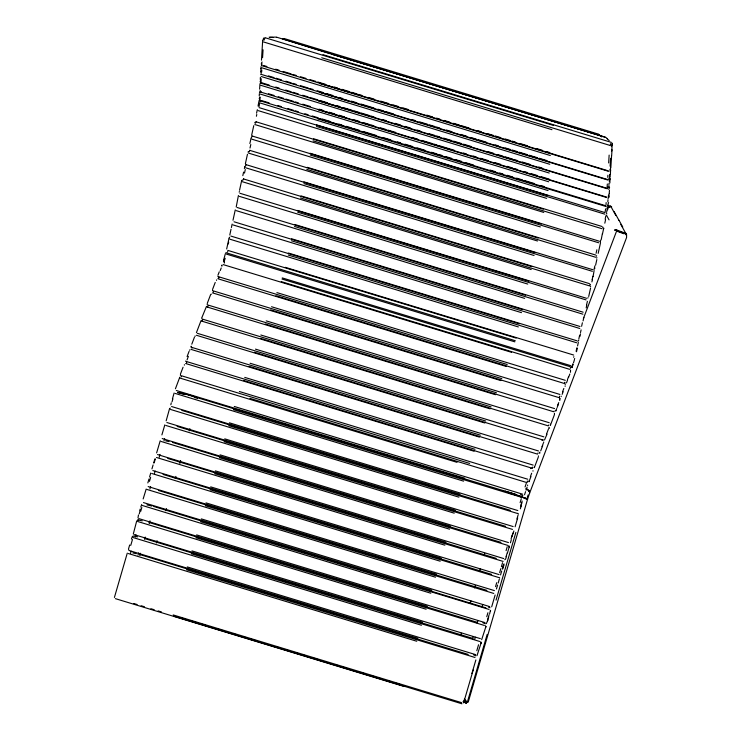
<?xml version="1.0" encoding="UTF-8"?>
<svg xmlns="http://www.w3.org/2000/svg" width="741" height="741" viewBox="0 0 741 741"><rect width="100%" height="100%" fill="white"/><g stroke="black" fill="none" stroke-linecap="round" stroke-linejoin="round"><path stroke-width="1.11" d="M196.43 332.616L201.052 320.584M180.406 375.363L180.406 374.89M181.239 376.882L181.249 376.409M184.37 365.137L184.37 364.674M185.759 361.469L185.769 360.997M186.602 362.988L186.602 362.516M186.612 362.275L186.612 361.812M189.733 350.308L189.742 349.835M191.122 347.334L191.132 346.871M191.132 346.631L191.132 346.167M191.965 348.15L191.975 347.677M195.096 336.414L195.096 335.942M201.848 318.843L201.858 318.139M202.154 321.066L202.163 320.594M202.691 320.121L202.691 319.658M207.202 304.718L207.211 304.245M207.517 306.941L207.517 306.468M208.045 306.228L208.054 305.764M211.166 294.492L211.176 294.02M212.565 290.824L212.574 290.111M213.408 292.102L213.408 291.63M216.529 280.367L216.539 279.894M217.928 276.689L217.928 276.217M218.762 278.208L218.771 277.736M218.771 277.505L218.771 277.032M221.892 266.232L221.892 265.76M221.902 265.528L221.902 265.056M223.486 260.526L225.347 253.755M224.31 263.101L224.319 262.305M224.319 262.036L224.328 261.508M527.323 482.141L527.323 481.669M527.323 481.437L527.333 480.965M527.62 485.54L527.62 485.049M529.018 481.4L529.018 480.928M532.686 467.775L530.723 468.581M532.686 467.543L532.686 467.071M532.983 471.174L532.983 470.702M534.372 467.506L534.381 467.034M538.04 453.409L538.049 452.946M538.346 456.345L538.355 455.872M539.735 453.372L539.735 452.899M539.744 452.668L539.744 452.195M543.709 442.442L543.709 441.979M548.766 425.39L548.766 424.917M549.062 428.548L549.072 428.085M549.072 427.844L549.072 427.372M550.452 424.88L550.461 424.176M554.12 411.496L554.129 411.023M554.425 414.423L554.425 413.95M554.435 413.719L554.435 413.246M555.815 410.746L555.824 410.282M559.483 397.361L559.483 396.889M559.492 396.657L559.492 396.185M559.779 400.529L559.788 400.057M561.178 396.62L561.178 396.148M564.837 383.468L564.846 382.995M564.846 382.764L564.855 382.291M565.142 386.394L565.142 385.931M570.385 368.36L570.394 367.564M570.505 372.269L570.505 371.797M570.505 371.565L570.514 371.093M572.098 366.554L572.719 363.942M583.399 318.574L616.744 230.683L625.756 233.952A2.834 1.213 10.2 0 1 626.59 234.943L626.562 237.583L529.63 493.108M229.793 235.036L231.016 229.256M606.814 213.954L606.471 213.065M114.41 597.45L127.285 553.119M259.924 84.168L259.619 89.152M260.925 68.413L261.027 66.671M262.647 40.801L261.48 60.151M609.259 193.558L609.454 190.381M259.239 95.839L259.369 93.681M260.267 79.417L260.406 77.259M260.749 71.747L260.952 68.505M259.943 99.451L260.072 97.293M261.045 81.955L261.249 78.722M261.656 72.127L261.795 69.969M262.573 57.678L263.064 49.823M606.018 204.72L606.147 202.562M607.12 187.223L607.324 183.981M607.74 177.386L607.87 175.228M608.648 162.946L609.139 155.091M607.842 201.876L607.981 199.718M608.88 185.454L609.019 183.296M609.361 177.784L609.565 174.543M610.093 166.179L610.584 158.324M608.843 197.412L608.972 195.254M609.88 182.944L610.01 178.831M610.362 175.274L610.565 170.087M610.843 167.605L611.584 155.823M611.76 151.016L612.261 143.161M611.649 155.591L612.02 149.701M513.874 530.964L513.022 533.909M258.063 106.102L258.424 103.851M258.544 103.101L259.109 100.785M259.054 106.593L259.535 103.592M605.128 211.852L605.61 208.851M606.675 212.13L607.036 209.879M607.157 209.138L607.398 207.637M607.62 209.879L607.916 207.999M175.422 388.793L179.776 377.206M228.997 238.352L226.663 248.995M232.146 224.069L231.405 227.496M238.426 195.494L236.212 206.943M235.277 209.851L232.998 220.253M244.373 168.587L244.706 166.984M250.995 138.419L249.884 143.541M241.557 181.091L239.547 190.261M603.739 228.172L602.516 233.776M242.816 175.636L243.594 172.107M247.466 154.258L245.391 163.659L246.077 164.789M253.755 125.683L251.671 135.094L252.005 135.992M256.553 113.206L257.331 109.677M228.302 243.956L228.691 242.187M256.395 116.254L256.784 114.494M244.511 173.079L245.29 169.55M250.023 148.024L250.801 144.504M596.097 253.292L596.875 249.763M576.1 351.336L576.878 347.816M578.851 338.813L579.629 335.293M581.611 326.29L582.389 322.77M594.032 269.576L594.856 265.862M605.165 219.234L605.805 215.853M577.563 345.936L578.332 342.416M580.509 332.533L581.092 329.893M583.074 320.89L583.843 317.361M586.603 304.838L587.381 301.318M592.115 279.792L592.893 276.263M602.387 233.48L601.294 239.324L600.238 241.214M576.526 351.743L577.295 348.224M588.715 296.465L590.558 288.138M604.813 223.171L605.592 219.642M579.907 336.451L580.49 333.811M586.187 307.876L586.77 305.236M593.059 276.662L594.106 270.53M595.616 265.13L596.838 259.563M598.182 253.339L600.516 242.77L600.182 241.64M591.902 281.913L592.476 279.301M174.126 393.017L172.412 398.927M131.407 539.077L132.343 536.512M140.781 507.057L141.716 504.491M489.606 613.956L490.468 610.325M495.145 594.977L491.681 606.823M129.675 544.996L128.508 548.97L128.832 550.248M139.623 511.003L140.197 509.03M143.152 498.943L146.199 489.032M147.839 482.928L148.987 478.982M149.571 477.009L150.729 473.054M151.942 468.896L153.1 464.95M153.674 462.968L154.832 459.022M161.89 434.902L164.826 424.852M169.457 409.013L166.16 420.832M139.243 513.865L139.817 511.892M154.165 462.875L155.323 458.92M172.032 401.798L172.903 398.834M130.74 545.422L132.472 539.504M140.679 511.429L141.837 507.483M149.469 481.381L150.627 477.436M130.518 553.397L131.157 551.211M135.316 536.993L135.955 534.807M149.951 488.903L150.627 486.596M154.424 473.61L155.175 471.054M159.213 457.234L160.047 454.4M164.011 440.849L164.65 438.663M137.993 555.12L138.65 552.906M139.836 555.509L140.494 553.268M144.597 539.253L145.227 537.077M149.2 523.507L149.988 520.821M156.444 542.968L157.092 540.745M165.854 510.781L166.503 508.558M175.274 478.593L175.923 476.38M179.822 463.06L180.471 460.837M189.233 430.873L189.881 428.659M180.026 463.014L180.674 460.8M460.68 635.5L461.328 633.286M470.1 603.322L470.748 601.099M474.648 587.78L475.296 585.566M479.52 571.135L480.168 568.912M484.058 555.602L484.707 553.379M470.303 603.276L470.961 601.062M474.851 587.743L475.5 585.52M472.591 639.011L473.221 636.843M477.195 623.264L477.843 621.06M482.039 606.731L482.678 604.526M474.666 639.418L475.314 637.204M476.815 650.691L478.547 644.763M486.754 616.688L487.911 612.742M495.553 586.65L496.702 582.695M499.656 572.608L500.814 568.662M501.388 566.689L502.546 562.734M506.075 550.674L507.224 546.728M520.126 502.648L521.284 498.702M496.451 588.965L497.6 585.019M498.184 583.037L499.332 579.092M500.555 574.933L501.713 570.978M502.287 569.005L503.445 565.059M511.077 538.957L512.235 535.011M516.912 518.996L518.07 515.051M521.025 504.964L522.183 501.018M471.897 673.523L475.87 659.944M487.921 618.772L489.079 614.817M503.13 566.791L503.991 563.827M506.075 556.704L507.233 552.758M511.92 536.743L513.078 532.798M520.71 506.696L521.868 502.75M463.588 702.885L473.212 669.994M487.569 620.884L488.717 616.938M502.778 568.903L503.926 564.957M507.474 552.879L509.206 546.951L508.882 545.672M517.709 517.894L515.106 526.777M520.358 508.817L521.507 504.862M496.053 600.117L515.866 532.409M463.885 700.486L465.524 703.144L466.552 703.014L466.923 701.736L465.941 701.884L464.301 699.55M487.152 634.481L467.312 702.292L464.45 698.911M525.017 498.248L527.527 499.415L468.219 702.107L465.904 701.773M171.254 402.882L170.838 404.818M156.62 452.908L160.232 440.728M138.465 514.949L137.993 517.94M506.603 555.843L505.584 559.14L504.769 559.733M510.419 542.783L511.29 539.828M487.874 619.884L486.355 623.653M224.097 259.498L223.486 261.675M224.569 260.36L225.19 258.285M571.848 367.508L572.784 364.396M572.08 367.619L573.015 364.498M573.478 362.933L574.414 359.82M502.898 491.227L503.111 490.523M514.773 494.84L514.995 494.136L505.093 491.126M525.063 486.994L526.258 483.401M524.545 494.766L525.564 491.691M526.082 490.153L527.101 487.078M527.296 497.461L528.12 494.988M526.305 498.869L527.573 499.258L529.574 493.265L529.407 491.126A2.862 1.065 19.8 0 0 528.528 490.107L526.749 488.921M538.29 457.188L534.326 467.645M554.379 414.803L550.406 425.26M183.064 367.221L180.434 374.103M187.102 356.569L189.085 351.345M191.799 344.185L194.448 337.211M210.527 294.825L207.267 303.393M215.223 282.441L212.621 289.268M219.262 271.799L217.984 275.133M220.234 270.595L221.226 267.973M187.056 359.839L188.371 356.356M530.352 476.732L531.677 473.249M546.432 434.346L548.414 429.122M562.512 391.961L563.836 388.469M542.004 446.712L543.32 443.229M557.751 405.197L558.742 402.585M567.476 379.549L568.467 376.937M530.964 476.519L528.972 481.77M540.698 450.871L542.681 445.647M547.043 434.133L544.505 439.997M557.139 407.494L558.455 404.012M562.141 394.36L563.132 391.739M568.514 377.493L569.838 374.01M555.769 411.125L556.778 408.486M566.485 382.865L567.495 380.226M244.752 166.827L246.549 164.567M201.904 317.528L206.48 306.413M262.722 40.514L263.713 38.004M264.028 40.199L264.861 38.106M261.23 64.078L261.564 63.244M261.73 62.818L262.064 61.985M261.425 65.514L262.092 63.846M260.851 72.405L261.184 71.571M260.702 74.684L261.202 73.433M260.128 81.575L260.462 80.741M260.156 83.437L260.489 82.594M261.304 83.538L261.629 82.705M259.443 92.597L260.267 90.513M260.749 92.282L261.082 91.449M259.193 98.655L259.859 96.988M259.276 100.378L259.758 99.155M283.933 39.171L284.6 38.671L598.459 134.13L601.785 136.928M284.322 39.384L329.847 53.63M260.1 101.285L260.424 100.47M330.958 53.973L598.172 134.843M598.691 134.908L598.904 134.371M610.269 145.041L610.936 143.365M611.334 146.542L612.325 144.041M609.843 170.106L610.176 169.272M610.343 168.855L610.677 168.022M610.038 171.551L610.695 169.874M608.092 179.628L608.426 178.794M609.463 178.442L610.288 176.349M609.148 181.137L610.149 178.627M607.546 188.381L608.204 186.713M608.741 187.612L609.241 186.352M608.769 189.464L609.593 187.38M608.194 196.356L609.185 193.855M608.046 198.634L608.88 196.541M607.805 204.692L608.639 202.599M607.879 206.415L608.37 205.192M251.959 136.613L251.153 137.965M229.126 238.009L229.636 237.176M254.784 122.784L255.099 122.265M255.302 123.256L255.617 122.737M255.923 122.219L256.238 121.7M248.031 152.137L248.346 151.618M249.013 151.831L249.328 151.312M249.634 150.794L249.949 150.275M241.742 180.711L242.057 180.193M242.881 180.146L243.196 179.618M243.354 179.359L243.659 178.84M239.139 192.114L239.445 191.595M225.81 252.987L226.116 252.477M227.487 251.977L227.793 251.468M602.637 227.672L602.942 227.154M603.396 228.821L603.711 228.302M596.348 256.247L596.662 255.728M596.644 258.174L596.95 257.655M594.662 268.538L594.967 268.02M589.595 285.6L589.901 285.081M590.058 284.822L590.373 284.303M590.355 286.748L590.67 286.221M587.752 298.151L588.058 297.632M578.878 339.971L577.85 341.36M573.562 357.236L573.867 356.727M574.423 359.015L574.729 358.514M169.735 408.523L170.356 408.115M481.669 639.659L485.781 626.997L485.457 625.719M476.982 655.674L481.094 643.012L480.779 641.734M607.435 207.35L610.408 206.202A2.881 0.713 -67.5 0 1 610.677 206.118L610.751 206.155A2.723 0.611 -60.4 0 1 610.797 206.211L607.537 205.461M607.018 208.184L610.973 206.646A2.834 0.982 -38.7 0 1 611.631 207.082M132.62 536.308L133.482 536.076M282.599 39.004L284.146 38.634M138.048 520.089L136.668 521.09L133.315 533.955M475.731 655.822L473.536 654.794M541.93 440.237L543.394 439.987M177.701 392.36L185.139 394.027A2.853 0.565 17.3 0 1 186.991 394.36L196.893 397.38M273.624 37.115L276.365 37.133M269.122 37.161L272.92 37.189M270.095 37.402L272.947 37.42M516.82 495.34L515.31 494.988M526.777 498.85L517.82 495.701M165.623 440.839L169.031 441.627M146.885 504.871L151.988 506.066M138.799 520.099L142.207 520.886M134.121 536.104L137.52 536.892M132.834 552.906L136.242 553.694M180.156 393.11L185.12 394.268M276.726 37.217L605.267 137.15M331.579 54.056L605.369 137.326M322.993 54.677L611.39 142.392M265.028 37.689L553.425 125.405M321.714 57.742L610.102 145.458M263.564 41.968L551.952 129.684M263.546 65.495L266.88 66.505M275.717 69.191L279.033 70.2M283.136 71.451L291.185 73.896M292.927 74.433L296.196 75.425M300.55 76.749L305.987 78.407M309.97 79.611L315.786 81.38M317.704 81.964L325.438 84.317M334.284 87.012L337.6 88.012M341.907 89.328L349.752 91.717M351.697 92.301L357.143 93.959M358.588 94.403L361.904 95.413M368.536 97.423L374.057 99.109M380.689 101.128L388.701 103.564M392.841 104.824L398.491 106.537M402.789 107.843L408.31 109.529M426.788 115.142L432.624 116.921M436.588 118.125L439.848 119.116M444.202 120.44L449.648 122.098M453.622 123.302L459.439 125.072M461.356 125.655L469.09 128.008M477.926 130.703L481.242 131.703M487.735 133.686L493.395 135.408M495.349 136.001L500.796 137.65M505.149 138.975L510.586 140.633M512.179 141.114L515.495 142.124M519.913 143.467L527.648 145.82M536.493 148.515L542.153 150.228M546.432 151.535L549.766 152.553M319.751 83.075L608.148 170.8M262.11 65.745L348.65 92.06M320.084 83.585L608.481 171.301M261.934 67.811L550.331 155.527M268.437 75.897L274.059 77.61M276.06 78.213L281.497 79.871M285.85 81.195L291.287 82.853M292.843 83.325L296.159 84.335M300.577 85.678L308.312 88.031M309.794 88.475L313.054 89.466M317.157 90.717L322.854 92.449M327.096 93.737L332.644 95.432M339.174 97.414L342.444 98.405M351.41 101.137L356.93 102.814M360.941 104.036L374.001 108.01M377.929 109.205L383.792 110.983M385.663 111.558L393.591 113.966M412.089 119.588L415.497 120.626M419.712 121.913L427.65 124.321M429.502 124.886L434.948 126.544M436.495 127.017L439.811 128.026M446.434 130.036L451.964 131.722M460.8 134.408L466.506 136.14M470.748 137.437L476.296 139.123M478.473 139.78L486.216 142.142M495.053 144.828L498.369 145.838M505.001 147.848L510.521 149.534M512.216 150.043L517.653 151.701M519.367 152.22L527.453 154.684M529.306 155.249L537.244 157.657M539.253 158.268L546.988 160.621M319.204 91.828L607.601 179.544M261.564 74.489L348.094 100.804M319.528 92.329L607.926 180.054M261.378 76.564L549.776 164.28M261.36 82.659L269.094 85.011M275.717 87.03L279.033 88.04M285.665 90.059L291.194 91.736M292.917 92.264L298.354 93.912M302.708 95.237L308.154 96.895M309.979 97.451L317.945 99.878M319.917 100.47L327.652 102.823M336.497 105.518L339.813 106.528M344.065 107.816L351.966 110.224M353.865 110.798L359.302 112.456M360.802 112.91L369.092 115.429M370.75 115.939L374.066 116.939M382.902 119.634L386.218 120.644M395.055 123.33L400.659 125.034M405.003 126.35L410.523 128.036M416.979 129.999L420.249 130.99M429.308 133.751L434.837 135.427M436.569 135.955L439.839 136.946M443.674 138.113L451.806 140.586M453.622 141.142L461.597 143.569M463.56 144.162L471.396 146.551M487.717 151.516L493.395 153.239M497.517 154.489L502.954 156.147M505.13 156.805L512.753 159.13M514.393 159.63L517.709 160.63M522.127 161.983L529.861 164.335M538.707 167.021L542.134 168.068M318.649 100.581L607.046 188.297M261.008 83.242L347.548 109.557M318.982 101.082L607.379 188.798M260.832 85.308L549.229 173.033M268.427 93.727L274.068 95.441M278.218 96.71L283.655 98.358M285.831 99.025L293.455 101.341M295.057 101.832L298.373 102.842M302.791 104.185L310.525 106.537M319.371 109.223L322.835 110.279M329.31 112.252L334.839 113.929M339.165 115.244L344.602 116.902M353.624 119.644L359.144 121.32M363.562 122.663L369.092 124.349M370.722 124.84L373.983 125.84M380.513 127.823L385.959 129.48M387.876 130.064L395.75 132.454M412.079 137.418L417.711 139.132M421.87 140.401L432.753 143.708M433.846 144.041L437.107 145.032M438.709 145.523L454.177 150.228M463.227 152.979L466.487 153.971M472.962 155.943L476.287 156.953M480.64 158.278L488.43 160.649M494.784 162.575L500.583 164.345M507.215 166.355L512.735 168.04M514.374 168.54L517.644 169.532M524.174 171.514L527.435 172.514M531.519 173.755L537.234 175.487M541.467 176.775L549.201 179.127M318.102 109.325L606.499 197.05M260.462 91.995L346.992 118.31M318.426 109.835L606.823 197.551M260.276 94.061L548.673 181.777M261.341 100.489L269.094 102.851M277.931 105.537L281.247 106.547M287.879 108.566L293.399 110.242M295.075 110.752L298.345 111.743M304.875 113.734L308.136 114.725M312.183 115.957L317.935 117.708M322.131 118.986L329.865 121.339M338.711 124.025L342.018 125.034M346.232 126.313L351.966 128.054M353.846 128.628L359.292 130.286M363.646 131.611L376.28 135.455M382.902 137.465L390.85 139.882M397.269 141.837L400.64 142.865M404.994 144.189L412.737 146.542M416.97 147.829L424.889 150.238M431.521 152.257L437.051 153.933M438.737 154.452L441.997 155.443M445.887 156.62L451.797 158.417M455.835 159.648L461.587 161.399M465.774 162.677L473.555 165.039M490.088 170.069L495.609 171.745M499.675 172.986L502.944 173.978M507.298 175.302L512.735 176.96M516.607 178.136L522.535 179.933M524.341 180.489L534.502 183.573M540.911 185.528L544.302 186.556M317.546 118.078L605.943 205.794M259.906 100.739L346.445 127.054M317.778 118.829L606.175 206.544M259.656 102.842L548.053 190.557M316.611 124.886L605.008 212.602M259.081 107.63L547.479 195.346M316.527 126.461L604.925 214.186M258.248 110.641L546.645 198.366M313.6 138.762L601.998 226.477M256.015 121.783L543.329 209.166M625.645 234.656L626.59 234.943M313.091 140.836L602.007 228.71M254.848 124.544L543.774 212.426M310.183 153.267L599.108 241.149M252.477 136.112L541.393 223.995M310.238 155.036L598.635 242.761M251.968 139.215L540.356 226.931M307.32 167.336L595.708 255.052M249.736 150.349L538.133 238.074M306.802 169.402L595.727 257.284M248.568 153.118L537.494 241.001M303.903 181.841L592.819 269.724M247.272 165.021L535.113 252.57M303.958 183.611L592.346 271.326M245.679 167.79L534.076 255.506M301.031 195.902L589.428 283.627M243.446 178.924L531.843 266.64M300.513 197.977L589.438 285.859M242.279 181.693L531.204 269.576M297.613 210.416L586.539 298.29M239.899 193.262L528.824 281.135M297.669 212.185L586.066 299.901M239.389 196.365L527.787 284.081M294.742 224.477L583.139 312.202M237.157 207.499L525.554 295.214M294.52 226.468L582.917 314.193M236.249 210.648L524.647 298.373M291.602 238.769L579.999 326.485M234.017 221.781L522.414 309.506M291.38 240.76L579.777 328.476M233.1 224.94L521.497 312.656M288.453 253.052L576.85 340.767M230.868 236.073L519.265 323.789M288.24 255.043L576.637 342.759M229.96 239.223L518.357 326.938M285.313 267.334L573.71 355.059M227.728 250.356L516.125 338.081M226.876 252.987L515.273 340.712M226.431 254.117L514.828 341.842M282.247 277.912L570.644 365.628M282.006 279.051L570.403 366.767M281.284 281.626L569.681 369.342M223.18 264.602L511.577 352.327M276.893 292.602L565.29 380.328M218.78 276.791L507.177 364.516M275.921 295.752L564.318 383.468M217.817 278.736L506.214 366.452M271.53 306.737L559.927 394.453M213.417 290.926L501.814 378.642M270.558 309.886L558.955 397.602M212.463 292.862L500.86 380.587M266.176 320.862L554.564 408.587M208.054 305.051L496.451 392.776M265.204 324.012L553.601 411.727M207.1 306.996L495.497 394.712M260.813 334.997L549.211 422.713M202.701 319.186L491.098 406.902M260.925 338.47L548.238 425.862M201.737 321.122L490.134 408.847M255.45 349.122L543.848 436.847M197.338 333.311L485.735 421.036M254.478 352.271L542.875 439.987M196.384 335.256L484.771 422.972M250.088 363.257L538.485 450.973M191.975 347.446L480.372 435.162M249.124 366.397L537.512 454.122M191.021 349.382L479.418 437.107M244.734 377.382L533.131 465.098M186.621 361.571L475.009 449.296M243.761 380.531L532.158 468.247M185.658 363.516L474.055 451.232M239.371 391.517L527.768 479.232M181.258 375.706L469.655 463.421M249.93 398.352L526.795 482.558M180.183 378.142L457.049 462.347M528.778 490.931L529.407 491.126M528.731 491.079L529.352 491.274A2.853 0.695 19.4 0 0 528.537 490.468M234.267 406.466L522.664 494.191M176.321 390.498L464.718 478.214M186.482 394.388L514.995 494.136A2.853 0.546 19.8 0 1 516.968 494.951L527.573 499.258M194.253 397.352L197.551 398.352M508.391 492.904L511.688 493.904M526.879 498.702L519.108 495.951M233.471 409.653L521.868 497.378M526.258 499.026L527.527 499.415M175.209 393.434L463.597 481.15M229.414 422.824L517.811 510.549M171.569 406.522L459.966 494.238M181.795 410.394L510.345 510.327M228.784 425.667L517.181 513.383M170.523 409.449L458.92 497.165M224.736 438.839L513.133 526.555M166.892 422.527L455.289 510.253M177.118 426.408L505.658 526.342M224.097 441.673L512.494 529.398M165.836 425.454L454.233 513.17M220.049 454.844L508.446 542.569M162.205 438.542L450.602 526.258M172.431 442.414L500.972 542.347M219.419 457.688L507.807 545.404M161.149 441.469L449.546 529.185M215.362 470.859L503.76 558.575M157.518 454.548L445.915 542.273M167.744 458.429L496.294 558.362M214.733 473.694L503.13 561.419M156.471 457.475L444.869 545.191M210.685 486.865L499.073 574.59M152.831 470.563L441.228 558.279M163.057 474.435L491.607 574.368M210.046 489.708L498.443 577.424M151.785 473.49L440.182 561.206M205.998 502.88L494.395 590.596M148.154 486.568L436.551 574.294M158.379 490.449L486.92 590.382M205.359 505.714L493.756 593.439M147.098 489.495L435.495 577.211M201.311 518.885L489.708 606.61M143.467 502.583L431.864 590.299M153.693 506.455L485.901 607.87M200.681 521.729L489.079 609.445M142.411 505.51L430.808 593.226M196.624 534.9L485.022 622.616M138.78 518.589L427.177 606.314M149.006 522.47L477.556 622.403M195.994 537.734L484.392 625.46M137.733 521.516L426.131 609.232M191.947 550.906L480.344 638.631M134.102 534.604L422.5 622.32M144.328 538.475L472.869 638.409M191.308 553.749L479.705 641.465M133.047 537.531L421.444 625.247M187.26 566.921L475.657 654.636M129.416 550.609L417.813 638.334M139.641 554.49L468.182 654.414M186.63 569.755L475.018 657.48M128.36 553.536L416.757 641.252M463.088 701.718L465.144 702.338M463.282 702.023L466.552 703.014M173.209 614.937L461.606 702.653M133.788 603.507L137.104 604.517M141.142 605.74L144.402 606.731M150.932 608.722L154.202 609.713M158.102 610.899L161.418 611.909M182.406 618.29L185.759 619.309M192.29 621.301L197.875 622.996M202.089 624.274L205.35 625.274M216.659 628.711L222.189 630.387M233.647 633.879L236.907 634.87M243.437 636.852L246.707 637.853M250.912 639.131L256.497 640.826M277.43 647.199L280.746 648.208M284.794 649.431L288.064 650.431M294.585 652.413L297.854 653.405M301.744 654.59L305.06 655.6M311.692 657.619L317.213 659.295M335.942 664.992L339.313 666.02M343.565 667.308L346.825 668.299M360.311 672.402L363.618 673.412M370.25 675.431L375.78 677.107M377.299 677.57L380.568 678.561M387.089 680.553L390.359 681.544M394.564 682.822L400.149 684.527M173.533 616.077L461.93 703.793M115.364 598.635L403.762 686.351M177.608 392.656L185.361 394.564M616.688 230.006L625.71 233.276A2.853 1.325 -24 0 1 626.506 234.008M616.836 231.173L623.857 233.739M488.402 607.092L490.033 607.75M482.9 622.773L485.346 623.755M520.478 494.673L522.896 495.655M517.663 513.291L518.487 513.995M525.702 488.708L528.453 490.468M499.249 577.471L499.712 577.971M607.157 138.789L609.195 140.54M605.823 137.4L607.379 138.734M619.022 220.299L622.746 227.033M614.113 211.565L619.078 220.54M610.973 206.646L615.882 215.529M620.791 224.403L625.71 233.276M606.499 215.261L609.065 219.892M570.524 370.065L570.589 370.556M565.161 384.19L565.226 384.681M559.816 398.352L559.853 399.362L559.863 398.602M614.706 230.118A2.936 1.287 8.1 0 1 616.697 230.701M614.706 229.997A2.945 1.417 -18.7 0 1 616.771 229.942M128.471 549.294L128.471 549.294M133.148 533.279L133.148 533.279M137.835 517.274L137.835 517.274M481.15 642.549L481.085 643.031L481.15 642.549M485.837 626.534L485.772 627.025L485.837 626.534M490.523 610.528L490.459 611.01L490.523 610.528M509.262 546.487L509.187 546.969L509.262 546.487M138.122 520.071L137.678 520.219L138.169 520.071"/></g></svg>
